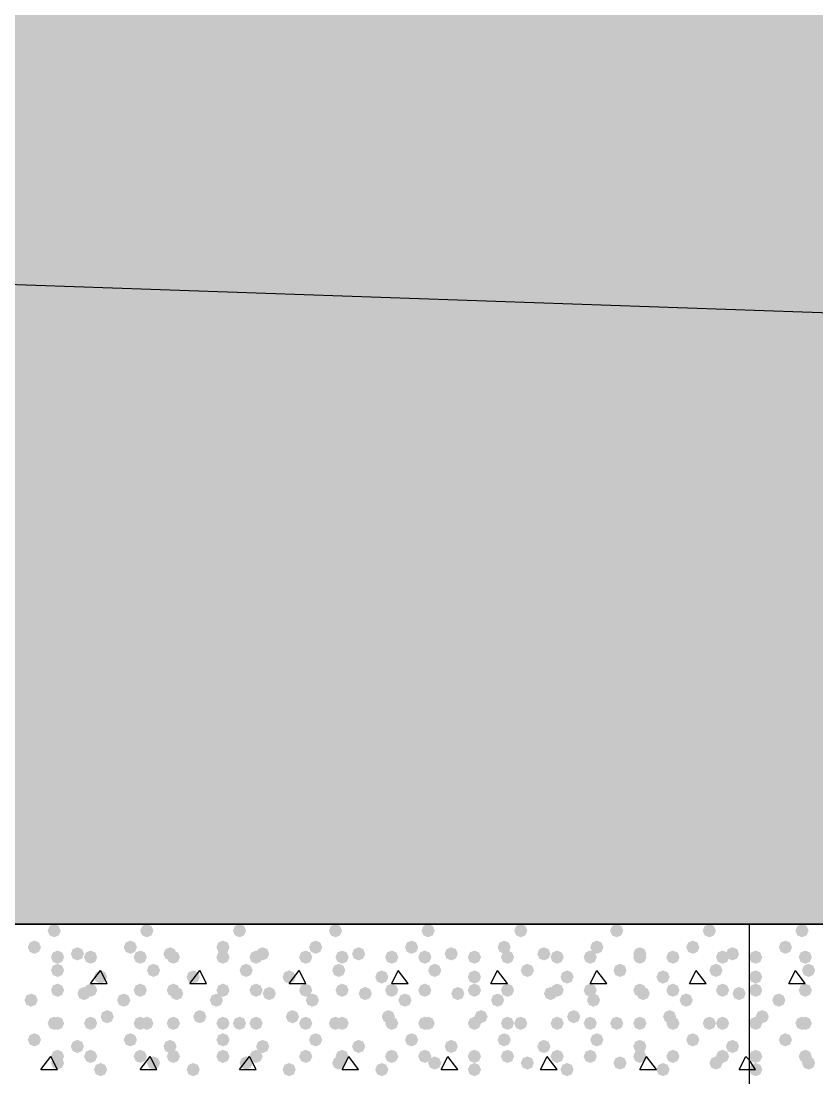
# Model space of a CAD drawing. Header units: millimetres. Extents: x 0 to 420, y 0 to 297.
# Drawn here: x 142.16 to 152.34, y 163.98 to 177.5 of the extents above; entities that cross this region are included whole.
import ezdxf

# ---------------------------------------------------------------- set-up
doc = ezdxf.new("R2010")
doc.units = ezdxf.units.MM
doc.layers.get('0').update_dxf_attribs({"linetype": 'CONTINUOUS'})

msp = doc.modelspace()

# ---------------------------------------------------------------- hatches: boundary and pattern name
at = {"true_color": 0x000008}
h = msp.add_hatch(color=0, dxfattribs=at)
h.paths.add_polyline_path([(378.544667, 177.927), (32.469667, 177.927), (378.544667, 165.946667)], flags=0)
h.paths.add_polyline_path([(32.469667, 177.927), (378.544667, 165.946667), (32.469667, 165.946667)], flags=0)
for points in [[(142.663333, 165.862), (142.638463, 165.802204), (142.578667, 165.777333), (142.518871, 165.802204), (142.494, 165.862), (142.518871, 165.921796), (142.578667, 165.946667), (142.638462, 165.921796)], [(143.848667, 165.862), (143.823796, 165.802204), (143.764, 165.777333), (143.704204, 165.802204), (143.679333, 165.862), (143.704204, 165.921796), (143.764, 165.946667), (143.823796, 165.921796)], [(145.034, 165.862), (145.009129, 165.802204), (144.949333, 165.777333), (144.889538, 165.802204), (144.864667, 165.862), (144.889537, 165.921796), (144.949333, 165.946667), (145.009129, 165.921796)], [(146.261667, 165.862), (146.236796, 165.802204), (146.177, 165.777333), (146.117204, 165.802204), (146.092333, 165.862), (146.117204, 165.921796), (146.177, 165.946667), (146.236796, 165.921796)], [(147.447, 165.862), (147.422129, 165.802204), (147.362333, 165.777333), (147.302538, 165.802204), (147.277667, 165.862), (147.302537, 165.921796), (147.362333, 165.946667), (147.422129, 165.921796)], [(148.632333, 165.862), (148.607463, 165.802204), (148.547667, 165.777333), (148.487871, 165.802204), (148.463, 165.862), (148.487871, 165.921796), (148.547667, 165.946667), (148.607462, 165.921796)], [(149.86, 165.862), (149.835129, 165.802204), (149.775333, 165.777333), (149.715538, 165.802204), (149.690667, 165.862), (149.715537, 165.921796), (149.775333, 165.946667), (149.835129, 165.921796)], [(151.045333, 165.862), (151.020463, 165.802204), (150.960667, 165.777333), (150.900871, 165.802204), (150.876, 165.862), (150.900871, 165.921796), (150.960667, 165.946667), (151.020462, 165.921796)], [(142.409333, 165.650333), (142.384463, 165.590537), (142.324667, 165.565667), (142.264871, 165.590537), (142.24, 165.650333), (142.264871, 165.710129), (142.324667, 165.735), (142.384462, 165.710129)], [(143.637, 165.650333), (143.612129, 165.590537), (143.552333, 165.565667), (143.492538, 165.590537), (143.467667, 165.650333), (143.492537, 165.710129), (143.552333, 165.735), (143.612129, 165.710129)], [(144.822333, 165.650333), (144.797462, 165.590537), (144.737667, 165.565667), (144.677871, 165.590537), (144.653, 165.650333), (144.677871, 165.710129), (144.737667, 165.735), (144.797462, 165.710129)], [(146.007667, 165.650333), (145.982796, 165.590537), (145.923, 165.565667), (145.863204, 165.590537), (145.838333, 165.650333), (145.863204, 165.710129), (145.923, 165.735), (145.982796, 165.710129)], [(147.235333, 165.650333), (147.210463, 165.590537), (147.150667, 165.565667), (147.090871, 165.590537), (147.066, 165.650333), (147.090871, 165.710129), (147.150667, 165.735), (147.210462, 165.710129)], [(148.420667, 165.650333), (148.395796, 165.590537), (148.336, 165.565667), (148.276204, 165.590537), (148.251333, 165.650333), (148.276204, 165.710129), (148.336, 165.735), (148.395796, 165.710129)], [(149.606, 165.650333), (149.581129, 165.590537), (149.521333, 165.565667), (149.461538, 165.590537), (149.436667, 165.650333), (149.461537, 165.710129), (149.521333, 165.735), (149.581129, 165.710129)], [(150.833667, 165.650333), (150.808796, 165.590537), (150.749, 165.565667), (150.689204, 165.590537), (150.664333, 165.650333), (150.689204, 165.710129), (150.749, 165.735), (150.808796, 165.710129)], [(142.705667, 165.523333), (142.680796, 165.463537), (142.621, 165.438667), (142.561204, 165.463537), (142.536333, 165.523333), (142.561204, 165.583129), (142.621, 165.608), (142.680796, 165.583129)], [(142.959667, 165.565667), (142.934796, 165.505871), (142.875, 165.481), (142.815204, 165.505871), (142.790333, 165.565667), (142.815204, 165.625462), (142.875, 165.650333), (142.934796, 165.625463)], [(143.129, 165.523333), (143.104129, 165.463537), (143.044333, 165.438667), (142.984537, 165.463537), (142.959667, 165.523333), (142.984537, 165.583129), (143.044333, 165.608), (143.104129, 165.583129)], [(143.764, 165.523333), (143.739129, 165.463537), (143.679333, 165.438667), (143.619538, 165.463537), (143.594667, 165.523333), (143.619537, 165.583129), (143.679333, 165.608), (143.739129, 165.583129)], [(144.145, 165.565667), (144.120129, 165.505871), (144.060333, 165.481), (144.000538, 165.505871), (143.975667, 165.565667), (144.000537, 165.625462), (144.060333, 165.650333), (144.120129, 165.625463)], [(144.187333, 165.523333), (144.162463, 165.463537), (144.102667, 165.438667), (144.042871, 165.463537), (144.018, 165.523333), (144.042871, 165.583129), (144.102667, 165.608), (144.162462, 165.583129)], [(144.822333, 165.523333), (144.797462, 165.463537), (144.737667, 165.438667), (144.677871, 165.463537), (144.653, 165.523333), (144.677871, 165.583129), (144.737667, 165.608), (144.797462, 165.583129)], [(145.245667, 165.523333), (145.220796, 165.463537), (145.161, 165.438667), (145.101204, 165.463537), (145.076333, 165.523333), (145.101204, 165.583129), (145.161, 165.608), (145.220796, 165.583129)], [(145.330333, 165.565667), (145.305463, 165.505871), (145.245667, 165.481), (145.185871, 165.505871), (145.161, 165.565667), (145.185871, 165.625462), (145.245667, 165.650333), (145.305462, 165.625463)], [(145.880667, 165.523333), (145.855796, 165.463537), (145.796, 165.438667), (145.736204, 165.463537), (145.711333, 165.523333), (145.736204, 165.583129), (145.796, 165.608), (145.855796, 165.583129)], [(146.346333, 165.523333), (146.321463, 165.463537), (146.261667, 165.438667), (146.201871, 165.463537), (146.177, 165.523333), (146.201871, 165.583129), (146.261667, 165.608), (146.321462, 165.583129)], [(146.558, 165.565667), (146.533129, 165.505871), (146.473333, 165.481), (146.413538, 165.505871), (146.388667, 165.565667), (146.413537, 165.625462), (146.473333, 165.650333), (146.533129, 165.625463)], [(146.981333, 165.523333), (146.956462, 165.463537), (146.896667, 165.438667), (146.836871, 165.463537), (146.812, 165.523333), (146.836871, 165.583129), (146.896667, 165.608), (146.956462, 165.583129)], [(147.404667, 165.523333), (147.379796, 165.463537), (147.32, 165.438667), (147.260204, 165.463537), (147.235333, 165.523333), (147.260204, 165.583129), (147.32, 165.608), (147.379796, 165.583129)], [(147.743333, 165.565667), (147.718462, 165.505871), (147.658667, 165.481), (147.598871, 165.505871), (147.574, 165.565667), (147.598871, 165.625462), (147.658667, 165.650333), (147.718462, 165.625463)], [(148.039667, 165.523333), (148.014796, 165.463537), (147.955, 165.438667), (147.895204, 165.463537), (147.870333, 165.523333), (147.895204, 165.583129), (147.955, 165.608), (148.014796, 165.583129)], [(148.463, 165.523333), (148.438129, 165.463537), (148.378333, 165.438667), (148.318537, 165.463537), (148.293667, 165.523333), (148.318537, 165.583129), (148.378333, 165.608), (148.438129, 165.583129)], [(148.928667, 165.565667), (148.903796, 165.505871), (148.844, 165.481), (148.784204, 165.505871), (148.759333, 165.565667), (148.784204, 165.625462), (148.844, 165.650333), (148.903796, 165.625463)], [(149.098, 165.523333), (149.073129, 165.463537), (149.013333, 165.438667), (148.953537, 165.463537), (148.928667, 165.523333), (148.953537, 165.583129), (149.013333, 165.608), (149.073129, 165.583129)], [(149.521333, 165.523333), (149.496462, 165.463537), (149.436667, 165.438667), (149.376871, 165.463537), (149.352, 165.523333), (149.376871, 165.583129), (149.436667, 165.608), (149.496462, 165.583129)], [(150.156333, 165.565667), (150.131463, 165.505871), (150.071667, 165.481), (150.011871, 165.505871), (149.987, 165.565667), (150.011871, 165.625462), (150.071667, 165.650333), (150.131462, 165.625463)], [(150.156333, 165.523333), (150.131463, 165.463537), (150.071667, 165.438667), (150.011871, 165.463537), (149.987, 165.523333), (150.011871, 165.583129), (150.071667, 165.608), (150.131462, 165.583129)], [(150.579667, 165.523333), (150.554796, 165.463537), (150.495, 165.438667), (150.435204, 165.463537), (150.410333, 165.523333), (150.435204, 165.583129), (150.495, 165.608), (150.554796, 165.583129)], [(151.214667, 165.523333), (151.189796, 165.463537), (151.13, 165.438667), (151.070204, 165.463537), (151.045333, 165.523333), (151.070204, 165.583129), (151.13, 165.608), (151.189796, 165.583129)], [(151.341667, 165.565667), (151.316796, 165.505871), (151.257, 165.481), (151.197204, 165.505871), (151.172333, 165.565667), (151.197204, 165.625462), (151.257, 165.650333), (151.316796, 165.625463)], [(142.705667, 165.354), (142.680796, 165.294204), (142.621, 165.269333), (142.561204, 165.294204), (142.536333, 165.354), (142.561204, 165.413796), (142.621, 165.438667), (142.680796, 165.413796)], [(143.933333, 165.354), (143.908463, 165.294204), (143.848667, 165.269333), (143.788871, 165.294204), (143.764, 165.354), (143.788871, 165.413796), (143.848667, 165.438667), (143.908462, 165.413796)], [(145.118667, 165.354), (145.093796, 165.294204), (145.034, 165.269333), (144.974204, 165.294204), (144.949333, 165.354), (144.974204, 165.413796), (145.034, 165.438667), (145.093796, 165.413796)], [(146.304, 165.354), (146.279129, 165.294204), (146.219333, 165.269333), (146.159538, 165.294204), (146.134667, 165.354), (146.159537, 165.413796), (146.219333, 165.438667), (146.279129, 165.413796)], [(147.531667, 165.354), (147.506796, 165.294204), (147.447, 165.269333), (147.387204, 165.294204), (147.362333, 165.354), (147.387204, 165.413796), (147.447, 165.438667), (147.506796, 165.413796)], [(148.717, 165.354), (148.692129, 165.294204), (148.632333, 165.269333), (148.572538, 165.294204), (148.547667, 165.354), (148.572537, 165.413796), (148.632333, 165.438667), (148.692129, 165.413796)], [(149.902333, 165.354), (149.877462, 165.294204), (149.817667, 165.269333), (149.757871, 165.294204), (149.733, 165.354), (149.757871, 165.413796), (149.817667, 165.438667), (149.877462, 165.413796)], [(151.13, 165.354), (151.105129, 165.294204), (151.045333, 165.269333), (150.985538, 165.294204), (150.960667, 165.354), (150.985537, 165.413796), (151.045333, 165.438667), (151.105129, 165.413796)], [(143.256, 165.269333), (143.231129, 165.209537), (143.171333, 165.184667), (143.111538, 165.209537), (143.086667, 165.269333), (143.111537, 165.329129), (143.171333, 165.354), (143.231129, 165.329129)], [(144.441333, 165.269333), (144.416462, 165.209537), (144.356667, 165.184667), (144.296871, 165.209537), (144.272, 165.269333), (144.296871, 165.329129), (144.356667, 165.354), (144.416462, 165.329129)], [(145.669, 165.269333), (145.644129, 165.209537), (145.584333, 165.184667), (145.524538, 165.209537), (145.499667, 165.269333), (145.524537, 165.329129), (145.584333, 165.354), (145.644129, 165.329129)], [(146.854333, 165.269333), (146.829463, 165.209537), (146.769667, 165.184667), (146.709871, 165.209537), (146.685, 165.269333), (146.709871, 165.329129), (146.769667, 165.354), (146.829462, 165.329129)], [(148.039667, 165.269333), (148.014796, 165.209537), (147.955, 165.184667), (147.895204, 165.209537), (147.870333, 165.269333), (147.895204, 165.329129), (147.955, 165.354), (148.014796, 165.329129)], [(149.225, 165.269333), (149.200129, 165.209537), (149.140333, 165.184667), (149.080538, 165.209537), (149.055667, 165.269333), (149.080537, 165.329129), (149.140333, 165.354), (149.200129, 165.329129)], [(150.452667, 165.269333), (150.427796, 165.209537), (150.368, 165.184667), (150.308204, 165.209537), (150.283333, 165.269333), (150.308204, 165.329129), (150.368, 165.354), (150.427796, 165.329129)], [(142.705667, 165.1), (142.680796, 165.040204), (142.621, 165.015333), (142.561204, 165.040204), (142.536333, 165.1), (142.561204, 165.159796), (142.621, 165.184667), (142.680796, 165.159796)], [(143.129, 165.1), (143.104129, 165.040204), (143.044333, 165.015333), (142.984537, 165.040204), (142.959667, 165.1), (142.984537, 165.159796), (143.044333, 165.184667), (143.104129, 165.159796)], [(143.764, 165.1), (143.739129, 165.040204), (143.679333, 165.015333), (143.619538, 165.040204), (143.594667, 165.1), (143.619537, 165.159796), (143.679333, 165.184667), (143.739129, 165.159796)], [(144.187333, 165.1), (144.162463, 165.040204), (144.102667, 165.015333), (144.042871, 165.040204), (144.018, 165.1), (144.042871, 165.159796), (144.102667, 165.184667), (144.162462, 165.159796)], [(144.822333, 165.1), (144.797462, 165.040204), (144.737667, 165.015333), (144.677871, 165.040204), (144.653, 165.1), (144.677871, 165.159796), (144.737667, 165.184667), (144.797462, 165.159796)], [(145.245667, 165.1), (145.220796, 165.040204), (145.161, 165.015333), (145.101204, 165.040204), (145.076333, 165.1), (145.101204, 165.159796), (145.161, 165.184667), (145.220796, 165.159796)], [(145.880667, 165.1), (145.855796, 165.040204), (145.796, 165.015333), (145.736204, 165.040204), (145.711333, 165.1), (145.736204, 165.159796), (145.796, 165.184667), (145.855796, 165.159796)], [(146.346333, 165.1), (146.321463, 165.040204), (146.261667, 165.015333), (146.201871, 165.040204), (146.177, 165.1), (146.201871, 165.159796), (146.261667, 165.184667), (146.321462, 165.159796)], [(146.981333, 165.1), (146.956462, 165.040204), (146.896667, 165.015333), (146.836871, 165.040204), (146.812, 165.1), (146.836871, 165.159796), (146.896667, 165.184667), (146.956462, 165.159796)], [(147.404667, 165.1), (147.379796, 165.040204), (147.32, 165.015333), (147.260204, 165.040204), (147.235333, 165.1), (147.260204, 165.159796), (147.32, 165.184667), (147.379796, 165.159796)], [(148.039667, 165.1), (148.014796, 165.040204), (147.955, 165.015333), (147.895204, 165.040204), (147.870333, 165.1), (147.895204, 165.159796), (147.955, 165.184667), (148.014796, 165.159796)], [(148.463, 165.1), (148.438129, 165.040204), (148.378333, 165.015333), (148.318537, 165.040204), (148.293667, 165.1), (148.318537, 165.159796), (148.378333, 165.184667), (148.438129, 165.159796)], [(149.098, 165.1), (149.073129, 165.040204), (149.013333, 165.015333), (148.953537, 165.040204), (148.928667, 165.1), (148.953537, 165.159796), (149.013333, 165.184667), (149.073129, 165.159796)], [(149.521333, 165.1), (149.496462, 165.040204), (149.436667, 165.015333), (149.376871, 165.040204), (149.352, 165.1), (149.376871, 165.159796), (149.436667, 165.184667), (149.496462, 165.159796)], [(150.156333, 165.1), (150.131463, 165.040204), (150.071667, 165.015333), (150.011871, 165.040204), (149.987, 165.1), (150.011871, 165.159796), (150.071667, 165.184667), (150.131462, 165.159796)], [(150.579667, 165.1), (150.554796, 165.040204), (150.495, 165.015333), (150.435204, 165.040204), (150.410333, 165.1), (150.435204, 165.159796), (150.495, 165.184667), (150.554796, 165.159796)], [(151.214667, 165.1), (151.189796, 165.040204), (151.13, 165.015333), (151.070204, 165.040204), (151.045333, 165.1), (151.070204, 165.159796), (151.13, 165.184667), (151.189796, 165.159796)], [(142.367, 164.973), (142.342129, 164.913204), (142.282333, 164.888333), (142.222538, 164.913204), (142.197667, 164.973), (142.222537, 165.032796), (142.282333, 165.057667), (142.342129, 165.032796)], [(143.044333, 165.057667), (143.019463, 164.997871), (142.959667, 164.973), (142.899871, 164.997871), (142.875, 165.057667), (142.899871, 165.117462), (142.959667, 165.142333), (143.019462, 165.117463)], [(143.552333, 164.973), (143.527463, 164.913204), (143.467667, 164.888333), (143.407871, 164.913204), (143.383, 164.973), (143.407871, 165.032796), (143.467667, 165.057667), (143.527462, 165.032796)], [(144.229667, 165.057667), (144.204796, 164.997871), (144.145, 164.973), (144.085204, 164.997871), (144.060333, 165.057667), (144.085204, 165.117462), (144.145, 165.142333), (144.204796, 165.117463)], [(144.737667, 164.973), (144.712796, 164.913204), (144.653, 164.888333), (144.593204, 164.913204), (144.568333, 164.973), (144.593204, 165.032796), (144.653, 165.057667), (144.712796, 165.032796)], [(145.415, 165.057667), (145.390129, 164.997871), (145.330333, 164.973), (145.270538, 164.997871), (145.245667, 165.057667), (145.270537, 165.117462), (145.330333, 165.142333), (145.390129, 165.117463)], [(145.965333, 164.973), (145.940463, 164.913204), (145.880667, 164.888333), (145.820871, 164.913204), (145.796, 164.973), (145.820871, 165.032796), (145.880667, 165.057667), (145.940462, 165.032796)], [(146.642667, 165.057667), (146.617796, 164.997871), (146.558, 164.973), (146.498204, 164.997871), (146.473333, 165.057667), (146.498204, 165.117462), (146.558, 165.142333), (146.617796, 165.117463)], [(147.150667, 164.973), (147.125796, 164.913204), (147.066, 164.888333), (147.006204, 164.913204), (146.981333, 164.973), (147.006204, 165.032796), (147.066, 165.057667), (147.125796, 165.032796)], [(147.828, 165.057667), (147.803129, 164.997871), (147.743333, 164.973), (147.683538, 164.997871), (147.658667, 165.057667), (147.683537, 165.117462), (147.743333, 165.142333), (147.803129, 165.117463)], [(148.336, 164.973), (148.311129, 164.913204), (148.251333, 164.888333), (148.191538, 164.913204), (148.166667, 164.973), (148.191537, 165.032796), (148.251333, 165.057667), (148.311129, 165.032796)], [(149.013333, 165.057667), (148.988463, 164.997871), (148.928667, 164.973), (148.868871, 164.997871), (148.844, 165.057667), (148.868871, 165.117462), (148.928667, 165.142333), (148.988462, 165.117463)], [(149.563667, 164.973), (149.538796, 164.913204), (149.479, 164.888333), (149.419204, 164.913204), (149.394333, 164.973), (149.419204, 165.032796), (149.479, 165.057667), (149.538796, 165.032796)], [(150.198667, 165.057667), (150.173796, 164.997871), (150.114, 164.973), (150.054204, 164.997871), (150.029333, 165.057667), (150.054204, 165.117462), (150.114, 165.142333), (150.173796, 165.117463)], [(150.749, 164.973), (150.724129, 164.913204), (150.664333, 164.888333), (150.604537, 164.913204), (150.579667, 164.973), (150.604537, 165.032796), (150.664333, 165.057667), (150.724129, 165.032796)], [(151.426333, 165.057667), (151.401462, 164.997871), (151.341667, 164.973), (151.281871, 164.997871), (151.257, 165.057667), (151.281871, 165.117462), (151.341667, 165.142333), (151.401462, 165.117463)], [(142.663333, 164.676667), (142.638463, 164.616871), (142.578667, 164.592), (142.518871, 164.616871), (142.494, 164.676667), (142.518871, 164.736462), (142.578667, 164.761333), (142.638462, 164.736463)], [(142.705667, 164.676667), (142.680796, 164.616871), (142.621, 164.592), (142.561204, 164.616871), (142.536333, 164.676667), (142.561204, 164.736462), (142.621, 164.761333), (142.680796, 164.736463)], [(143.129, 164.676667), (143.104129, 164.616871), (143.044333, 164.592), (142.984537, 164.616871), (142.959667, 164.676667), (142.984537, 164.736462), (143.044333, 164.761333), (143.104129, 164.736463)], [(143.340667, 164.761333), (143.315796, 164.701537), (143.256, 164.676667), (143.196204, 164.701537), (143.171333, 164.761333), (143.196204, 164.821129), (143.256, 164.846), (143.315796, 164.821129)], [(143.764, 164.676667), (143.739129, 164.616871), (143.679333, 164.592), (143.619538, 164.616871), (143.594667, 164.676667), (143.619537, 164.736462), (143.679333, 164.761333), (143.739129, 164.736463)], [(143.848667, 164.676667), (143.823796, 164.616871), (143.764, 164.592), (143.704204, 164.616871), (143.679333, 164.676667), (143.704204, 164.736462), (143.764, 164.761333), (143.823796, 164.736463)], [(144.187333, 164.676667), (144.162463, 164.616871), (144.102667, 164.592), (144.042871, 164.616871), (144.018, 164.676667), (144.042871, 164.736462), (144.102667, 164.761333), (144.162462, 164.736463)], [(144.526, 164.761333), (144.501129, 164.701537), (144.441333, 164.676667), (144.381538, 164.701537), (144.356667, 164.761333), (144.381537, 164.821129), (144.441333, 164.846), (144.501129, 164.821129)], [(144.822333, 164.676667), (144.797462, 164.616871), (144.737667, 164.592), (144.677871, 164.616871), (144.653, 164.676667), (144.677871, 164.736462), (144.737667, 164.761333), (144.797462, 164.736463)], [(145.034, 164.676667), (145.009129, 164.616871), (144.949333, 164.592), (144.889538, 164.616871), (144.864667, 164.676667), (144.889537, 164.736462), (144.949333, 164.761333), (145.009129, 164.736463)], [(145.245667, 164.676667), (145.220796, 164.616871), (145.161, 164.592), (145.101204, 164.616871), (145.076333, 164.676667), (145.101204, 164.736462), (145.161, 164.761333), (145.220796, 164.736463)], [(145.711333, 164.761333), (145.686462, 164.701537), (145.626667, 164.676667), (145.566871, 164.701537), (145.542, 164.761333), (145.566871, 164.821129), (145.626667, 164.846), (145.686462, 164.821129)], [(145.880667, 164.676667), (145.855796, 164.616871), (145.796, 164.592), (145.736204, 164.616871), (145.711333, 164.676667), (145.736204, 164.736462), (145.796, 164.761333), (145.855796, 164.736463)], [(146.261667, 164.676667), (146.236796, 164.616871), (146.177, 164.592), (146.117204, 164.616871), (146.092333, 164.676667), (146.117204, 164.736462), (146.177, 164.761333), (146.236796, 164.736463)], [(146.346333, 164.676667), (146.321463, 164.616871), (146.261667, 164.592), (146.201871, 164.616871), (146.177, 164.676667), (146.201871, 164.736462), (146.261667, 164.761333), (146.321462, 164.736463)], [(146.939, 164.761333), (146.914129, 164.701537), (146.854333, 164.676667), (146.794537, 164.701537), (146.769667, 164.761333), (146.794537, 164.821129), (146.854333, 164.846), (146.914129, 164.821129)], [(146.981333, 164.676667), (146.956462, 164.616871), (146.896667, 164.592), (146.836871, 164.616871), (146.812, 164.676667), (146.836871, 164.736462), (146.896667, 164.761333), (146.956462, 164.736463)], [(147.404667, 164.676667), (147.379796, 164.616871), (147.32, 164.592), (147.260204, 164.616871), (147.235333, 164.676667), (147.260204, 164.736462), (147.32, 164.761333), (147.379796, 164.736463)], [(147.447, 164.676667), (147.422129, 164.616871), (147.362333, 164.592), (147.302538, 164.616871), (147.277667, 164.676667), (147.302537, 164.736462), (147.362333, 164.761333), (147.422129, 164.736463)], [(148.039667, 164.676667), (148.014796, 164.616871), (147.955, 164.592), (147.895204, 164.616871), (147.870333, 164.676667), (147.895204, 164.736462), (147.955, 164.761333), (148.014796, 164.736463)], [(148.124333, 164.761333), (148.099463, 164.701537), (148.039667, 164.676667), (147.979871, 164.701537), (147.955, 164.761333), (147.979871, 164.821129), (148.039667, 164.846), (148.099462, 164.821129)], [(148.463, 164.676667), (148.438129, 164.616871), (148.378333, 164.592), (148.318537, 164.616871), (148.293667, 164.676667), (148.318537, 164.736462), (148.378333, 164.761333), (148.438129, 164.736463)], [(148.632333, 164.676667), (148.607463, 164.616871), (148.547667, 164.592), (148.487871, 164.616871), (148.463, 164.676667), (148.487871, 164.736462), (148.547667, 164.761333), (148.607462, 164.736463)], [(149.098, 164.676667), (149.073129, 164.616871), (149.013333, 164.592), (148.953537, 164.616871), (148.928667, 164.676667), (148.953537, 164.736462), (149.013333, 164.761333), (149.073129, 164.736463)], [(149.309667, 164.761333), (149.284796, 164.701537), (149.225, 164.676667), (149.165204, 164.701537), (149.140333, 164.761333), (149.165204, 164.821129), (149.225, 164.846), (149.284796, 164.821129)], [(149.521333, 164.676667), (149.496462, 164.616871), (149.436667, 164.592), (149.376871, 164.616871), (149.352, 164.676667), (149.376871, 164.736462), (149.436667, 164.761333), (149.496462, 164.736463)], [(149.86, 164.676667), (149.835129, 164.616871), (149.775333, 164.592), (149.715538, 164.616871), (149.690667, 164.676667), (149.715537, 164.736462), (149.775333, 164.761333), (149.835129, 164.736463)], [(150.156333, 164.676667), (150.131463, 164.616871), (150.071667, 164.592), (150.011871, 164.616871), (149.987, 164.676667), (150.011871, 164.736462), (150.071667, 164.761333), (150.131462, 164.736463)], [(150.537333, 164.761333), (150.512462, 164.701537), (150.452667, 164.676667), (150.392871, 164.701537), (150.368, 164.761333), (150.392871, 164.821129), (150.452667, 164.846), (150.512462, 164.821129)], [(150.579667, 164.676667), (150.554796, 164.616871), (150.495, 164.592), (150.435204, 164.616871), (150.410333, 164.676667), (150.435204, 164.736462), (150.495, 164.761333), (150.554796, 164.736463)], [(151.045333, 164.676667), (151.020463, 164.616871), (150.960667, 164.592), (150.900871, 164.616871), (150.876, 164.676667), (150.900871, 164.736462), (150.960667, 164.761333), (151.020462, 164.736463)], [(151.214667, 164.676667), (151.189796, 164.616871), (151.13, 164.592), (151.070204, 164.616871), (151.045333, 164.676667), (151.070204, 164.736462), (151.13, 164.761333), (151.189796, 164.736463)], [(142.409333, 164.465), (142.384463, 164.405204), (142.324667, 164.380333), (142.264871, 164.405204), (142.24, 164.465), (142.264871, 164.524796), (142.324667, 164.549667), (142.384462, 164.524796)], [(143.637, 164.465), (143.612129, 164.405204), (143.552333, 164.380333), (143.492538, 164.405204), (143.467667, 164.465), (143.492537, 164.524796), (143.552333, 164.549667), (143.612129, 164.524796)], [(144.822333, 164.465), (144.797462, 164.405204), (144.737667, 164.380333), (144.677871, 164.405204), (144.653, 164.465), (144.677871, 164.524796), (144.737667, 164.549667), (144.797462, 164.524796)], [(146.007667, 164.465), (145.982796, 164.405204), (145.923, 164.380333), (145.863204, 164.405204), (145.838333, 164.465), (145.863204, 164.524796), (145.923, 164.549667), (145.982796, 164.524796)], [(147.235333, 164.465), (147.210463, 164.405204), (147.150667, 164.380333), (147.090871, 164.405204), (147.066, 164.465), (147.090871, 164.524796), (147.150667, 164.549667), (147.210462, 164.524796)], [(148.420667, 164.465), (148.395796, 164.405204), (148.336, 164.380333), (148.276204, 164.405204), (148.251333, 164.465), (148.276204, 164.524796), (148.336, 164.549667), (148.395796, 164.524796)], [(149.606, 164.465), (149.581129, 164.405204), (149.521333, 164.380333), (149.461538, 164.405204), (149.436667, 164.465), (149.461537, 164.524796), (149.521333, 164.549667), (149.581129, 164.524796)], [(150.833667, 164.465), (150.808796, 164.405204), (150.749, 164.380333), (150.689204, 164.405204), (150.664333, 164.465), (150.689204, 164.524796), (150.749, 164.549667), (150.808796, 164.524796)], [(142.705667, 164.253333), (142.680796, 164.193537), (142.621, 164.168667), (142.561204, 164.193537), (142.536333, 164.253333), (142.561204, 164.313129), (142.621, 164.338), (142.680796, 164.313129)], [(142.959667, 164.380333), (142.934796, 164.320537), (142.875, 164.295667), (142.815204, 164.320537), (142.790333, 164.380333), (142.815204, 164.440129), (142.875, 164.465), (142.934796, 164.440129)], [(143.129, 164.253333), (143.104129, 164.193537), (143.044333, 164.168667), (142.984537, 164.193537), (142.959667, 164.253333), (142.984537, 164.313129), (143.044333, 164.338), (143.104129, 164.313129)], [(143.764, 164.253333), (143.739129, 164.193537), (143.679333, 164.168667), (143.619538, 164.193537), (143.594667, 164.253333), (143.619537, 164.313129), (143.679333, 164.338), (143.739129, 164.313129)], [(144.145, 164.380333), (144.120129, 164.320537), (144.060333, 164.295667), (144.000538, 164.320537), (143.975667, 164.380333), (144.000537, 164.440129), (144.060333, 164.465), (144.120129, 164.440129)], [(144.187333, 164.253333), (144.162463, 164.193537), (144.102667, 164.168667), (144.042871, 164.193537), (144.018, 164.253333), (144.042871, 164.313129), (144.102667, 164.338), (144.162462, 164.313129)], [(144.822333, 164.253333), (144.797462, 164.193537), (144.737667, 164.168667), (144.677871, 164.193537), (144.653, 164.253333), (144.677871, 164.313129), (144.737667, 164.338), (144.797462, 164.313129)], [(145.245667, 164.253333), (145.220796, 164.193537), (145.161, 164.168667), (145.101204, 164.193537), (145.076333, 164.253333), (145.101204, 164.313129), (145.161, 164.338), (145.220796, 164.313129)], [(145.330333, 164.380333), (145.305463, 164.320537), (145.245667, 164.295667), (145.185871, 164.320537), (145.161, 164.380333), (145.185871, 164.440129), (145.245667, 164.465), (145.305462, 164.440129)], [(145.880667, 164.253333), (145.855796, 164.193537), (145.796, 164.168667), (145.736204, 164.193537), (145.711333, 164.253333), (145.736204, 164.313129), (145.796, 164.338), (145.855796, 164.313129)], [(146.346333, 164.253333), (146.321463, 164.193537), (146.261667, 164.168667), (146.201871, 164.193537), (146.177, 164.253333), (146.201871, 164.313129), (146.261667, 164.338), (146.321462, 164.313129)], [(146.558, 164.380333), (146.533129, 164.320537), (146.473333, 164.295667), (146.413538, 164.320537), (146.388667, 164.380333), (146.413537, 164.440129), (146.473333, 164.465), (146.533129, 164.440129)], [(146.981333, 164.253333), (146.956462, 164.193537), (146.896667, 164.168667), (146.836871, 164.193537), (146.812, 164.253333), (146.836871, 164.313129), (146.896667, 164.338), (146.956462, 164.313129)], [(147.404667, 164.253333), (147.379796, 164.193537), (147.32, 164.168667), (147.260204, 164.193537), (147.235333, 164.253333), (147.260204, 164.313129), (147.32, 164.338), (147.379796, 164.313129)], [(147.743333, 164.380333), (147.718462, 164.320537), (147.658667, 164.295667), (147.598871, 164.320537), (147.574, 164.380333), (147.598871, 164.440129), (147.658667, 164.465), (147.718462, 164.440129)], [(148.039667, 164.253333), (148.014796, 164.193537), (147.955, 164.168667), (147.895204, 164.193537), (147.870333, 164.253333), (147.895204, 164.313129), (147.955, 164.338), (148.014796, 164.313129)], [(148.463, 164.253333), (148.438129, 164.193537), (148.378333, 164.168667), (148.318537, 164.193537), (148.293667, 164.253333), (148.318537, 164.313129), (148.378333, 164.338), (148.438129, 164.313129)], [(148.928667, 164.380333), (148.903796, 164.320537), (148.844, 164.295667), (148.784204, 164.320537), (148.759333, 164.380333), (148.784204, 164.440129), (148.844, 164.465), (148.903796, 164.440129)], [(149.098, 164.253333), (149.073129, 164.193537), (149.013333, 164.168667), (148.953537, 164.193537), (148.928667, 164.253333), (148.953537, 164.313129), (149.013333, 164.338), (149.073129, 164.313129)], [(149.521333, 164.253333), (149.496462, 164.193537), (149.436667, 164.168667), (149.376871, 164.193537), (149.352, 164.253333), (149.376871, 164.313129), (149.436667, 164.338), (149.496462, 164.313129)], [(150.156333, 164.380333), (150.131463, 164.320537), (150.071667, 164.295667), (150.011871, 164.320537), (149.987, 164.380333), (150.011871, 164.440129), (150.071667, 164.465), (150.131462, 164.440129)], [(150.156333, 164.253333), (150.131463, 164.193537), (150.071667, 164.168667), (150.011871, 164.193537), (149.987, 164.253333), (150.011871, 164.313129), (150.071667, 164.338), (150.131462, 164.313129)], [(150.579667, 164.253333), (150.554796, 164.193537), (150.495, 164.168667), (150.435204, 164.193537), (150.410333, 164.253333), (150.435204, 164.313129), (150.495, 164.338), (150.554796, 164.313129)], [(151.214667, 164.253333), (151.189796, 164.193537), (151.13, 164.168667), (151.070204, 164.193537), (151.045333, 164.253333), (151.070204, 164.313129), (151.13, 164.338), (151.189796, 164.313129)], [(151.341667, 164.380333), (151.316796, 164.320537), (151.257, 164.295667), (151.197204, 164.320537), (151.172333, 164.380333), (151.197204, 164.440129), (151.257, 164.465), (151.316796, 164.440129)], [(142.705667, 164.168667), (142.680796, 164.108871), (142.621, 164.084), (142.561204, 164.108871), (142.536333, 164.168667), (142.561204, 164.228462), (142.621, 164.253333), (142.680796, 164.228463)], [(143.933333, 164.168667), (143.908463, 164.108871), (143.848667, 164.084), (143.788871, 164.108871), (143.764, 164.168667), (143.788871, 164.228462), (143.848667, 164.253333), (143.908462, 164.228463)], [(145.118667, 164.168667), (145.093796, 164.108871), (145.034, 164.084), (144.974204, 164.108871), (144.949333, 164.168667), (144.974204, 164.228462), (145.034, 164.253333), (145.093796, 164.228463)], [(146.304, 164.168667), (146.279129, 164.108871), (146.219333, 164.084), (146.159538, 164.108871), (146.134667, 164.168667), (146.159537, 164.228462), (146.219333, 164.253333), (146.279129, 164.228463)], [(147.531667, 164.168667), (147.506796, 164.108871), (147.447, 164.084), (147.387204, 164.108871), (147.362333, 164.168667), (147.387204, 164.228462), (147.447, 164.253333), (147.506796, 164.228463)], [(148.717, 164.168667), (148.692129, 164.108871), (148.632333, 164.084), (148.572538, 164.108871), (148.547667, 164.168667), (148.572537, 164.228462), (148.632333, 164.253333), (148.692129, 164.228463)], [(149.902333, 164.168667), (149.877462, 164.108871), (149.817667, 164.084), (149.757871, 164.108871), (149.733, 164.168667), (149.757871, 164.228462), (149.817667, 164.253333), (149.877462, 164.228463)], [(151.13, 164.168667), (151.105129, 164.108871), (151.045333, 164.084), (150.985538, 164.108871), (150.960667, 164.168667), (150.985537, 164.228462), (151.045333, 164.253333), (151.105129, 164.228463)], [(143.256, 164.084), (143.231129, 164.024204), (143.171333, 163.999333), (143.111538, 164.024204), (143.086667, 164.084), (143.111537, 164.143796), (143.171333, 164.168667), (143.231129, 164.143796)], [(144.441333, 164.084), (144.416462, 164.024204), (144.356667, 163.999333), (144.296871, 164.024204), (144.272, 164.084), (144.296871, 164.143796), (144.356667, 164.168667), (144.416462, 164.143796)], [(145.669, 164.084), (145.644129, 164.024204), (145.584333, 163.999333), (145.524538, 164.024204), (145.499667, 164.084), (145.524537, 164.143796), (145.584333, 164.168667), (145.644129, 164.143796)], [(146.854333, 164.084), (146.829463, 164.024204), (146.769667, 163.999333), (146.709871, 164.024204), (146.685, 164.084), (146.709871, 164.143796), (146.769667, 164.168667), (146.829462, 164.143796)], [(148.039667, 164.084), (148.014796, 164.024204), (147.955, 163.999333), (147.895204, 164.024204), (147.870333, 164.084), (147.895204, 164.143796), (147.955, 164.168667), (148.014796, 164.143796)], [(149.225, 164.084), (149.200129, 164.024204), (149.140333, 163.999333), (149.080538, 164.024204), (149.055667, 164.084), (149.080537, 164.143796), (149.140333, 164.168667), (149.200129, 164.143796)], [(150.452667, 164.084), (150.427796, 164.024204), (150.368, 163.999333), (150.308204, 164.024204), (150.283333, 164.084), (150.308204, 164.143796), (150.368, 164.168667), (150.427796, 164.143796)]]:
    msp.add_hatch(color=0, dxfattribs=at).paths.add_polyline_path(points, flags=0)
at = {"true_color": 0x000007}
for points in [[(152.230667, 165.862), (152.205796, 165.802204), (152.146, 165.777333), (152.086204, 165.802204), (152.061333, 165.862), (152.086204, 165.921796), (152.146, 165.946667), (152.205796, 165.921796)], [(152.019, 165.650333), (151.994129, 165.590537), (151.934333, 165.565667), (151.874538, 165.590537), (151.849667, 165.650333), (151.874537, 165.710129), (151.934333, 165.735), (151.994129, 165.710129)], [(151.638, 165.523333), (151.613129, 165.463537), (151.553333, 165.438667), (151.493538, 165.463537), (151.468667, 165.523333), (151.493537, 165.583129), (151.553333, 165.608), (151.613129, 165.583129)], [(152.273, 165.523333), (152.248129, 165.463537), (152.188333, 165.438667), (152.128537, 165.463537), (152.103667, 165.523333), (152.128537, 165.583129), (152.188333, 165.608), (152.248129, 165.583129)], [(152.315333, 165.354), (152.290462, 165.294204), (152.230667, 165.269333), (152.170871, 165.294204), (152.146, 165.354), (152.170871, 165.413796), (152.230667, 165.438667), (152.290462, 165.413796)], [(151.638, 165.269333), (151.613129, 165.209537), (151.553333, 165.184667), (151.493538, 165.209537), (151.468667, 165.269333), (151.493537, 165.329129), (151.553333, 165.354), (151.613129, 165.329129)], [(151.638, 165.1), (151.613129, 165.040204), (151.553333, 165.015333), (151.493538, 165.040204), (151.468667, 165.1), (151.493537, 165.159796), (151.553333, 165.184667), (151.613129, 165.159796)], [(152.273, 165.1), (152.248129, 165.040204), (152.188333, 165.015333), (152.128537, 165.040204), (152.103667, 165.1), (152.128537, 165.159796), (152.188333, 165.184667), (152.248129, 165.159796)], [(151.934333, 164.973), (151.909463, 164.913204), (151.849667, 164.888333), (151.789871, 164.913204), (151.765, 164.973), (151.789871, 165.032796), (151.849667, 165.057667), (151.909462, 165.032796)], [(151.638, 164.676667), (151.613129, 164.616871), (151.553333, 164.592), (151.493538, 164.616871), (151.468667, 164.676667), (151.493537, 164.736462), (151.553333, 164.761333), (151.613129, 164.736463)], [(151.722667, 164.761333), (151.697796, 164.701537), (151.638, 164.676667), (151.578204, 164.701537), (151.553333, 164.761333), (151.578204, 164.821129), (151.638, 164.846), (151.697796, 164.821129)], [(152.230667, 164.676667), (152.205796, 164.616871), (152.146, 164.592), (152.086204, 164.616871), (152.061333, 164.676667), (152.086204, 164.736462), (152.146, 164.761333), (152.205796, 164.736463)], [(152.273, 164.676667), (152.248129, 164.616871), (152.188333, 164.592), (152.128537, 164.616871), (152.103667, 164.676667), (152.128537, 164.736462), (152.188333, 164.761333), (152.248129, 164.736463)], [(152.019, 164.465), (151.994129, 164.405204), (151.934333, 164.380333), (151.874538, 164.405204), (151.849667, 164.465), (151.874537, 164.524796), (151.934333, 164.549667), (151.994129, 164.524796)], [(151.638, 164.253333), (151.613129, 164.193537), (151.553333, 164.168667), (151.493538, 164.193537), (151.468667, 164.253333), (151.493537, 164.313129), (151.553333, 164.338), (151.613129, 164.313129)], [(152.273, 164.253333), (152.248129, 164.193537), (152.188333, 164.168667), (152.128537, 164.193537), (152.103667, 164.253333), (152.128537, 164.313129), (152.188333, 164.338), (152.248129, 164.313129)], [(152.315333, 164.168667), (152.290462, 164.108871), (152.230667, 164.084), (152.170871, 164.108871), (152.146, 164.168667), (152.170871, 164.228462), (152.230667, 164.253333), (152.290462, 164.228463)], [(151.638, 164.084), (151.613129, 164.024204), (151.553333, 163.999333), (151.493538, 164.024204), (151.468667, 164.084), (151.493537, 164.143796), (151.553333, 164.168667), (151.613129, 164.143796)]]:
    msp.add_hatch(color=0, dxfattribs=at).paths.add_polyline_path(points, flags=0)

# ---------------------------------------------------------------- linework, layer by layer
at = {"color": 0, "true_color": 0x000008}
for points in [[(378.544667, 177.927), (32.469667, 177.927), (378.544667, 165.946667)], [(32.469667, 177.927), (378.544667, 165.946667), (32.469667, 165.946667)]]:
    msp.add_lwpolyline(points, close=True, dxfattribs=at)
at = {"color": 0, "true_color": 0x000007}
for points in [[(31.369, 142.621), (31.369, 165.946667), (379.603, 165.946667), (379.603, 142.621), (217.17, 142.621), (217.17, 121.454333), (193.844333, 121.454333), (193.844333, 142.621)], [(31.369, 142.621), (31.369, 165.946667), (379.603, 165.946667), (379.603, 142.621), (217.17, 142.621), (217.17, 121.454333), (193.844333, 121.454333), (193.844333, 142.621)], [(151.468667, 165.946667), (151.468667, 163.83), (153.585333, 163.83), (153.585333, 165.946667)]]:
    msp.add_lwpolyline(points, close=True, dxfattribs=at)
for points in [[(151.468667, 165.946667), (132.376333, 165.946667)], [(151.976667, 165.184667), (152.061333, 165.354)], [(152.188333, 165.184667), (152.061333, 165.354)], [(151.976667, 165.184667), (152.188333, 165.184667)], [(151.553333, 164.084), (151.468667, 164.211)], [(151.468667, 164.084), (151.553333, 164.084)]]:
    msp.add_lwpolyline(points, dxfattribs=at)
at = {"color": 0, "true_color": 0x000008}
for points in [[(143.044333, 165.184667), (143.171333, 165.354)], [(143.256, 165.184667), (143.171333, 165.354)], [(144.314333, 165.184667), (144.441333, 165.354)], [(144.526, 165.184667), (144.441333, 165.354)], [(145.584333, 165.184667), (145.711333, 165.354)], [(145.796, 165.184667), (145.711333, 165.354)], [(146.896667, 165.184667), (146.981333, 165.354)], [(147.108333, 165.184667), (146.981333, 165.354)], [(148.166667, 165.184667), (148.251333, 165.354)], [(148.378333, 165.184667), (148.251333, 165.354)], [(149.436667, 165.184667), (149.521333, 165.354)], [(149.648333, 165.184667), (149.521333, 165.354)], [(150.706667, 165.184667), (150.791333, 165.354)], [(150.918333, 165.184667), (150.791333, 165.354)], [(143.044333, 165.184667), (143.256, 165.184667)], [(144.314333, 165.184667), (144.526, 165.184667)], [(145.584333, 165.184667), (145.796, 165.184667)], [(146.896667, 165.184667), (147.108333, 165.184667)], [(148.166667, 165.184667), (148.378333, 165.184667)], [(149.436667, 165.184667), (149.648333, 165.184667)], [(150.706667, 165.184667), (150.918333, 165.184667)], [(142.409333, 164.084), (142.536333, 164.253333)], [(142.621, 164.084), (142.536333, 164.253333)], [(143.679333, 164.084), (143.806333, 164.253333)], [(143.891, 164.084), (143.806333, 164.253333)], [(144.949333, 164.084), (145.076333, 164.253333)], [(145.161, 164.084), (145.076333, 164.253333)], [(146.261667, 164.084), (146.346333, 164.253333)], [(146.473333, 164.084), (146.346333, 164.253333)], [(147.531667, 164.084), (147.616333, 164.253333)], [(147.743333, 164.084), (147.616333, 164.253333)], [(148.801667, 164.084), (148.886333, 164.253333)], [(149.013333, 164.084), (148.886333, 164.253333)], [(150.071667, 164.084), (150.156333, 164.253333)], [(150.283333, 164.084), (150.156333, 164.253333)], [(151.341667, 164.084), (151.426333, 164.253333)], [(151.468667, 164.211), (151.426333, 164.253333)], [(142.409333, 164.084), (142.621, 164.084)], [(143.679333, 164.084), (143.891, 164.084)], [(144.949333, 164.084), (145.161, 164.084)], [(146.261667, 164.084), (146.473333, 164.084)], [(147.531667, 164.084), (147.743333, 164.084)], [(148.801667, 164.084), (149.013333, 164.084)], [(150.071667, 164.084), (150.283333, 164.084)], [(151.341667, 164.084), (151.468667, 164.084)]]:
    msp.add_lwpolyline(points, dxfattribs=at)

doc.saveas('drawing.dxf')
